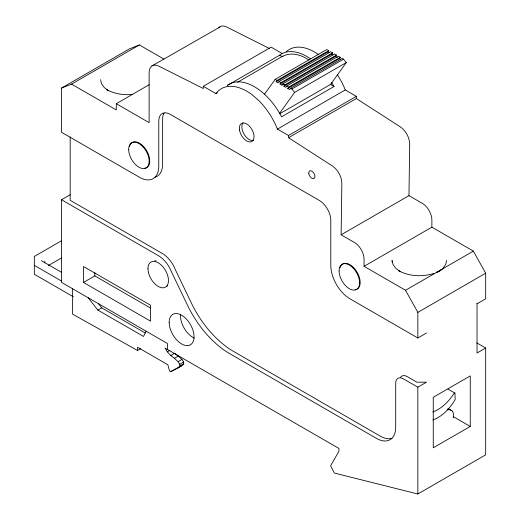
<?xml version="1.0" encoding="UTF-8"?>
<svg xmlns="http://www.w3.org/2000/svg" width="520" height="520" viewBox="0 0 520 520"><rect width="100%" height="100%" fill="white"/><g stroke="black" fill="none" stroke-linecap="round" stroke-linejoin="round"><path stroke-width="0.78" d="M341.126 234.8L341.854 183.177C341.601 176.41 337.909 169.91 332.423 165.997L288.516 137.716L288.516 135.506L356.35 96.337L356.35 98.553L400.257 126.835C405.75 130.741 409.435 137.248 409.688 144.008L408.96 195.637L341.126 234.8L354.451 242.489A13.572 7.833 60 0 1 364.046 259.116L364.046 266.325L405.535 290.277L417.84 312.37L417.84 337.994L426.491 332.995M446.615 260.429L445.685 264.498L442.962 268.294M146.14 331.221L143.526 336.447L97.87 310.089L88.231 297.784M264.277 94.503L275.164 79.339L326.814 49.517L328.738 50.629L327.802 51.941L276.153 81.757L278.077 82.868L279.019 81.562L330.668 51.74L332.592 52.858L331.656 54.165L280.007 83.987L281.931 85.098L283.329 84.292M276.153 81.757L277.089 80.451L328.738 50.629M280.007 83.987L280.943 82.674L332.592 52.858M281.931 85.098L282.874 83.785L334.522 53.97L336.447 55.081L335.51 56.388L283.861 86.21L285.786 87.321L286.728 86.015L338.377 56.193L340.301 57.304L339.365 58.617L287.716 88.433L289.64 89.551L290.583 88.237L342.231 58.416L343.531 59.169L346.268 62.602L330.629 84.377L279.682 113.796M283.861 86.21L284.798 84.897L336.447 55.081M287.716 88.433L288.652 87.126L340.301 57.304M279.454 113.535L294.619 92.424L346.268 62.602M269.692 48.627L226.564 26.93L224.081 26.052L221.767 26L151.944 65.93L150.417 67.464L149.461 69.66L149.13 72.365L149.13 122.648L116.298 103.695L116.298 109.948L71.546 84.11L61.536 88.069L61.536 132.281L139.497 177.294A27.255 15.737 60 0 0 158.769 166.166L158.769 121.082A16.354 9.444 60 0 1 170.333 114.4L319.235 200.369A16.354 9.444 60 0 1 330.798 220.395L330.798 265.486A27.255 15.737 60 0 0 350.071 298.864L417.84 337.994M218.764 27.788L219.778 26.767M72.625 288.769L72.625 314.171L137.573 350.5L137.573 347.269L167.85 364.748L169.481 370.832L170.8 371.592L178.016 367.887L179.829 366.067L183.683 363.838L183.683 362.005L181.935 359.45L178.243 356.083L174.636 353.275L170.781 355.498L167.297 351.812L165.035 348.088L338.969 448.461L338.969 451.204L330.61 465.757L334.36 473.044L417.84 494L485.674 454.838L485.674 348.017L476.743 342.856M178.016 367.887L181.87 365.664L183.683 363.838M308.932 60.027C301.392 54.802 290.576 51.526 282.243 56.68L279.675 55.198L227.26 85.462A50.583 29.204 60 0 1 281.554 116.812L333.976 86.548A50.583 29.204 60 0 0 331.669 82.388M61.536 88.069L129.37 48.9L139.386 44.948L163.859 59.072M71.546 84.11L139.386 44.948M116.298 103.695L149.169 84.721M151.944 65.93L153.927 65.163L156.24 65.221L158.73 66.092L203.294 88.51L203.294 86.301L271.128 47.138L282.464 53.677M203.294 86.301L215.956 93.613L217.353 92.807M237.517 82.27L282.945 56.043M167.414 349.421L167.414 343.499L61.536 282.373L61.536 199.745L70.187 194.753M290.583 88.237L291.882 88.985L343.531 59.169M61.555 240.734L34.327 256.458L34.327 274.261L73.359 296.797M215.956 93.613A50.583 29.204 60 0 1 252.831 95.329L258.784 100.581A50.583 29.204 60 0 1 277.44 129.109L345.274 89.941L356.35 96.337M48.289 265.564L61.75 257.797M288.516 137.716L356.35 98.553M83.505 282.438L150.599 321.172L150.599 305.26L83.505 266.526L83.505 282.438L94.828 275.906L150.735 308.185M97.87 310.089L101.725 307.86L145.275 333.001M137.573 350.5L140.79 348.647M167.297 351.812L169.871 350.331M170.781 355.498L174.389 358.306L178.243 356.083M174.389 358.306L178.081 361.673L181.935 359.45M179.829 366.067L179.829 364.234L183.683 362.005M170.8 371.592L181.87 365.664M364.046 266.325L431.886 227.162L473.369 251.114L485.674 273.202L485.674 298.825L477.022 303.823M405.535 290.277L473.369 251.114M417.84 312.37L485.674 273.202M61.536 199.745L158.431 255.691A21.385 12.343 60 0 1 171.529 271.98L187.506 305.247A75.264 43.453 60 0 0 229.723 353.665L376.422 438.36A27.255 15.737 60 0 0 395.694 427.232L395.694 383.299A10.901 6.292 60 0 1 403.403 378.846L417.84 387.179L426.491 382.181L416.897 382.181L407.257 376.623A10.901 6.292 60 0 0 400.582 377.215M485.674 348.017L477.022 353.009L477.022 303.121M470.256 426.446L433.257 447.804L433.257 397.28L470.256 375.921L470.256 426.446L453.473 416.754M432.835 419.952C442.618 416.488 449.897 408.265 455.182 399.613L454.928 393.055L447.96 389.11M433.81 273.546C422.396 276.985 409.572 276.497 398.918 270.894L400.088 271.557L395.753 268.294L393.029 264.498L392.106 260.429L392.106 262.034M132.502 94.413C123.663 95.388 114.523 93.821 106.626 89.694L108.57 90.799L104.241 87.542L101.517 83.746L100.588 79.671M447.154 409.747C452.966 409.019 454.181 412.938 453.187 417.762M454.928 393.055L453.986 393.425L452.699 395.356A35.542 20.696 -60.4 0 1 432.763 411.964M327.802 51.941L329.082 52.682M331.656 54.165L332.937 54.906M335.51 56.388L337.435 57.505M339.365 58.617L340.646 59.358M333.976 86.548L331.461 85.098L331.019 84.156M275.164 79.339L277.089 80.451M279.019 81.562L280.943 82.674M282.874 83.785L284.798 84.897M286.728 86.015L288.652 87.126M408.96 195.637L422.286 203.327A13.572 7.833 60 0 1 431.886 219.947L431.886 227.162M277.44 129.109L288.516 135.506M447.844 408.33L452.049 410.761M41.346 260.676L61.724 272.441M34.327 265.356L61.509 281.053M291.882 88.985L294.619 92.424M98.352 303.557L101.725 307.86M178.081 361.673L179.829 364.234M417.84 387.179L417.84 494M94.828 272.721L94.828 275.906M70.187 136.845L70.187 200.291L162.285 253.461A21.385 12.343 60 0 1 175.383 269.757L191.36 303.024A75.264 43.453 60 0 0 233.578 351.442L380.276 436.137A27.255 15.737 60 0 0 392.009 438.308M44.818 261.339L44.818 262.899M155.084 177.242A27.255 15.737 60 0 0 162.624 163.943L162.624 118.853A16.354 9.444 60 0 1 164.177 113.074M286.273 51.675A50.583 29.204 60 0 1 318.227 54.366M337.285 74.575A50.583 29.204 60 0 1 345.274 89.941M129.597 146.263A14.495 8.365 60 0 1 145.737 149.253A14.495 8.365 60 0 1 144.625 168.246M340.041 267.755A14.495 8.365 60 0 1 356.174 270.751A14.495 8.365 60 0 1 355.062 289.744M279.675 55.198A50.583 29.204 60 0 1 310.518 58.812M253.487 140.4A10.387 5.993 60 0 1 244.069 134.199A10.387 5.993 60 0 1 243.087 122.785M154.837 260.715A14.495 8.365 60 0 1 156.084 260.839M167.772 285.578A14.495 8.365 60 0 1 166.621 286.494M194.22 338.072A17.589 10.153 60 0 1 180.557 314.399M442.065 269.185L439.797 270.894L436.839 272.207L439.621 270.992L442.065 269.185M308.783 173.284A4.362 2.516 60 0 0 313.638 178.653A4.362 2.516 60 0 0 313.131 172.224A4.362 2.516 60 0 0 308.783 173.284M239.486 129.928A10.387 5.993 60 0 0 251.511 141.655A10.387 5.993 60 0 0 249.093 125.84A10.387 5.993 60 0 0 239.486 129.928M147.972 268.69A14.495 8.365 60 0 0 163.345 287.814A14.495 8.365 60 0 0 163.345 267.319A14.495 8.365 60 0 0 147.972 268.69M339.112 270.953A14.495 8.365 60 0 0 354.484 290.075A14.495 8.365 60 0 0 354.484 269.581A14.495 8.365 60 0 0 339.112 270.953M128.674 149.454A14.495 8.365 60 0 0 144.047 168.578A14.495 8.365 60 0 0 144.047 148.083A14.495 8.365 60 0 0 128.674 149.454M169.169 322.394A17.589 10.153 60 0 0 187.824 345.599A17.589 10.153 60 0 0 187.824 320.73A17.589 10.153 60 0 0 169.169 322.394"/></g></svg>
